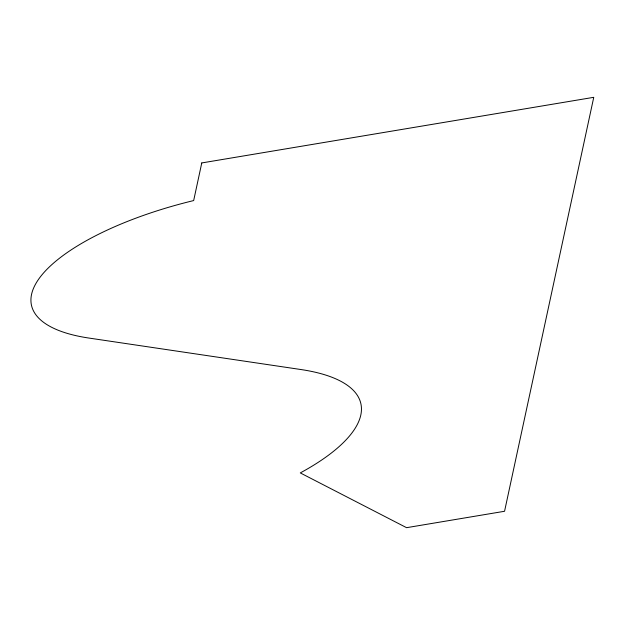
<?xml version="1.0" encoding="UTF-8"?>
<svg xmlns="http://www.w3.org/2000/svg" width="625" height="625" viewBox="0 0 625 625"><rect width="100%" height="100%" fill="white"/><g stroke="black" fill="none" stroke-linecap="round" stroke-linejoin="round"><path stroke-width="0.94" d="M201.773 162.938L193.664 200.57A188.68 66.383 -12.8 0 0 40.203 277.062A188.68 66.383 -12.8 0 0 88.953 338.062L300.961 369.539A196.727 69.219 -12.8 0 1 300.289 472.914L406.57 527.68L504.562 511.273L593.75 97.32L201.773 162.938"/></g></svg>
